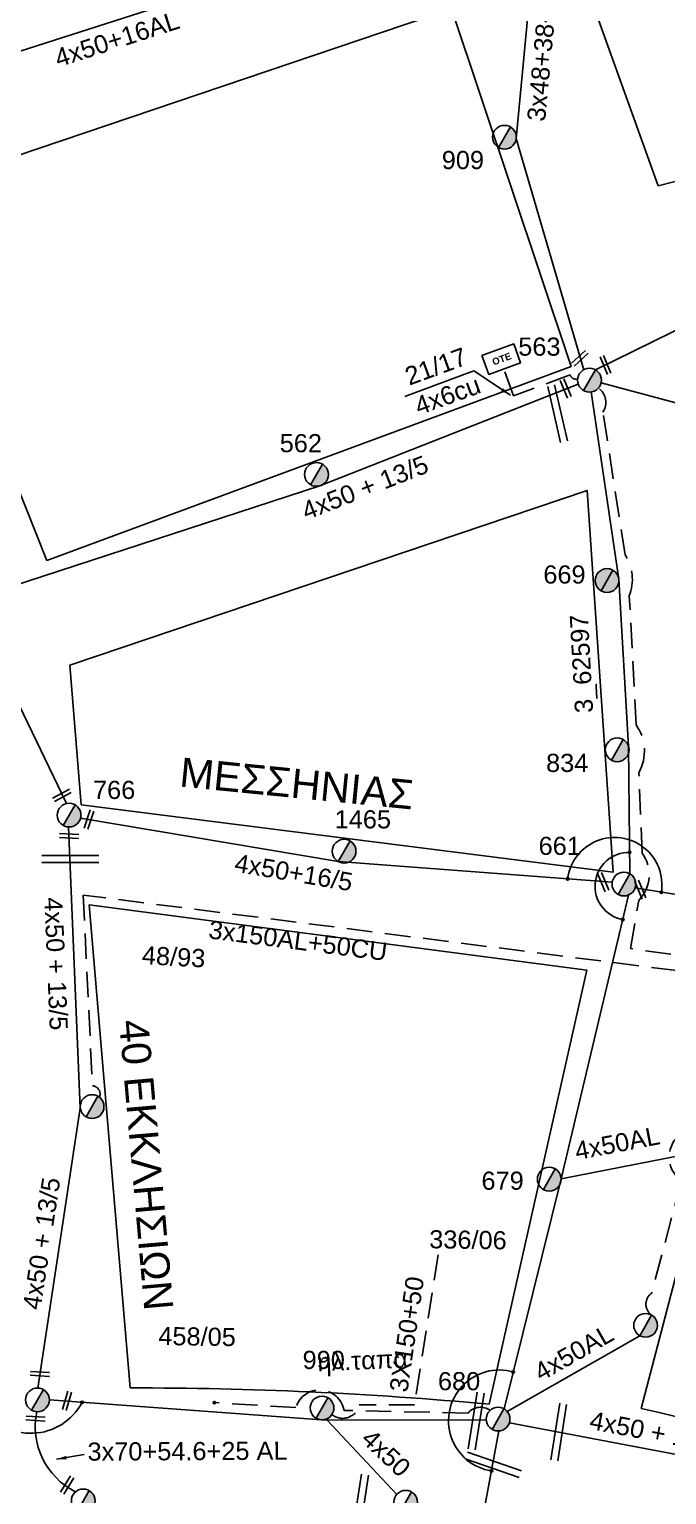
# Model space of a CAD drawing. Header units: millimetres. Extents: x 1091 to 3521, y 1177 to 2968.
# Drawn here: x 1747.8 to 1811.1, y 2497.5 to 2642.8 of the extents above; entities that cross this region are included whole.
import ezdxf
from ezdxf.enums import TextEntityAlignment as Align

# ---------------------------------------------------------------- set-up
doc = ezdxf.new("R2010")
doc.units = ezdxf.units.MM
doc.linetypes.add('DASHED', pattern=[19.05, 12.7, -6.35])
for name, color, linetype, lineweight in [('3x150+50', 7, 'Continuous', 30), ('3x48+38+13_5', 7, 'Continuous', 30), ('4x50 + 13_5', 7, 'SYN_LINE', 30), ('4x50+16_5', 7, 'Continuous', 30), ('Άγνωστα', 7, 'Continuous', 30), ('Γυμνά εναέρια ΧΤ (3Φ) 4x50AL', 7, 'Continuous', 30), ('Γυμνά εναέρια ΧΤ και ΦΟΠ (3Φ)   4x50+16AL', 7, 'Continuous', 30), ('Καλώδια ΧΤ   3x150+50CU', 7, 'DASHED', 30), ('Καλώδια ΧΤ   3x150AL+50CU', 7, 'DASHED', 30), ('Συνεστραμμένα ΧΤ   3x70+54.6+25 AL', 7, 'SYN_LINE', 30), ('Συνεστραμμένα ΧΤ   4x120+25 AL', 7, 'SYN_LINE', 30), ('Υπόγεια καλώδια Παροχών ΧΤ   4x50AL', 7, 'DASHED', 30), ('Υπόγεια καλώδια Παροχών ΧΤ   4x6', 7, 'DASHED', 30)]:
    doc.layers.add(name, color=color, linetype=linetype, lineweight=lineweight)
for name, color, linetype in [('Pillar OTE', 7, 'Continuous'), ('TEXT ΚΑΛΩΔΙΩΝ', 7, 'Continuous'), ('ΑΓΝΩΣΤΟ ΕΝΑΕΡΙΟ ΚΑΛΩΔΙΟ', 7, 'Continuous'), ('ΑΓΝΩΣΤΟ ΥΠΟΓΕΙΟ ΚΑΛΩΔΙΟ', 7, 'DASHED'), ('Επιγραφές - Σχήματα', 7, 'Continuous'), ('Μηχανική τομή', 7, 'Continuous'), ('Στύλος Ξύλινος', 7, 'Continuous'), ('Στύλος Ξύλινος @ 1', 7, 'Continuous'), ('Στύλος ΦΜ', 7, 'Continuous'), ('Στύλος ΦΜ @ 1', 7, 'Continuous'), ('Συνδέσεις', 7, 'Continuous'), ('Τομή', 7, 'Continuous'), ('Υπόβαθρο ΔΕΗ', 7, 'Continuous')]:
    doc.layers.add(name, color=color, linetype=linetype)
doc.styles.add('arial', font='arial.ttf')
doc.styles.get("Standard").update_dxf_attribs({"font": 'arial.ttf', "height": 1.8})
doc.linetypes.add('SYN_LINE', pattern='A,0.5,-0.0001,["/\\/\\/\\/",Standard,S=0.1,R=0,X=0,Y=-0.05],-0.25', length=0.7501)
doc.dimstyles.new('ISO-25', dxfattribs={"dimtxt": 2.5, "dimasz": 2.5, "dimexe": 1.25, "dimexo": 0.625, "dimtad": 1, "dimtxsty": 'Standard', "dimcen": 2.5, "dimadec": 0, "dimazin": 0, "dimtfac": 1, "dimtmove": 0, "dimatfit": 3, "dimfxl": 1, "dimarcsym": 0})

# ---------------------------------------------------------------- blocks, each defined once
blk = doc.blocks.new('ΥΠΑΡΧΩΝ ΤΣΙΜΕΝΤΕΝΙΟΣ ΣΤΥΛΟΣ')
at = {"layer": 'Στύλος ΦΜ'}
blk.add_hatch(color=7, dxfattribs=at).paths.add_polyline_path([(-1.29, -2.28, 0.574793), (2.62, 0, 0.268822), (1.3, 2.27)])
at = {"layer": 'Στύλος ΦΜ', "color": 7}
blk.add_line((-1.29, -2.28), (1.3, 2.27), dxfattribs=at)
blk.add_circle((0, 0), 2.62, dxfattribs=at)
at = {"layer": 'Στύλος ΦΜ', "flags": 4}
for tag, p in [('ΑΡΙΘΜΟΣ', (-4.68, 8.05)), ('ΤΥΠΟΣ', (-4.91, 3.03))]:
    blk.add_attdef(tag, p, '', height=4, dxfattribs=at)
blk = doc.blocks.new('ΥΠΑΡΧΩΝ ΞΥΛΙΝΟΣ ΣΤΥΛΟΣ')
at = {"layer": 'Στύλος Ξύλινος'}
h = blk.add_hatch(color=7, dxfattribs=at)
h.paths.add_polyline_path([(-2.62, 0, 0.270008), (-1.29, -2.28), (1.3, 2.27, 0.576266)])
h.paths.add_polyline_path([(-1.29, -2.28, 0.574793), (2.62, 0, 0.268822), (1.3, 2.27)])
at = {"layer": 'Στύλος Ξύλινος', "color": 7}
blk.add_line((-1.29, -2.28), (1.3, 2.27), dxfattribs=at)
blk.add_circle((0, 0), 2.62, dxfattribs=at)
at = {"layer": 'Στύλος Ξύλινος', "color": 1, "flags": 4}
for tag, p in [('ΑΡΙΘΜΟΣ', (-4.91, 8.6)), ('ΤΥΠΟΣ', (-4.85, 3.39))]:
    blk.add_attdef(tag, p, '', height=4, dxfattribs=at)
blk = doc.blocks.new('_ΣΥΝΔΕΣΗ')
at = {"layer": 'Συνδέσεις', "linetype": 'SYN_LINE', "ltscale": 40}
blk.add_hatch(color=256, dxfattribs=at).paths.add_polyline_path([(0.5, -0.01, 1), (-0.5, -0.01, 1)])
at = {"layer": 'Συνδέσεις'}
blk.add_circle((0, -0.01), 0.5, dxfattribs=at)
blk = doc.blocks.new('ΤΟΜΗ')
at = {"layer": 'Τομή', "ltscale": 40}
for p, q in [((11.33, -0.65), (-11.4, -0.65)), ((11.33, -3.42), (-11.4, -3.42))]:
    blk.add_line(p, q, dxfattribs=at)
blk = doc.blocks.new('ΜΗΧΑΝΙΚΗ ΤΟΜΗ')
at = {"layer": 'Μηχανική τομή', "ltscale": 40}
for p, q in [((-3.79, 1.21), (3.79, 1.21)), ((3.79, -0.34), (-3.79, -0.34))]:
    blk.add_line(p, q, dxfattribs=at)
blk = doc.blocks.new('PILLAR ΟΤΕ')
at = {"layer": 'Pillar OTE', "ltscale": 40}
blk.add_lwpolyline([(-3.31, 2.02), (3.39, 2.02), (3.39, -1.99), (-3.31, -1.99)], close=True, dxfattribs=at)
at = {"layer": 'Pillar OTE', "insert": (-1.81, 0.71), "char_height": 1.3575, "width": 109.961, "attachment_point": 1}
blk.add_mtext('{\\fArial|b1|i0|c161|p34;OTE}', dxfattribs=at)

msp = doc.modelspace()

# ---------------------------------------------------------------- hatches: boundary and pattern name
at = {"layer": 'Υπόβαθρο ΔΕΗ', "lineweight": -3, "ltscale": 0.1}
h = msp.add_hatch(color=256, dxfattribs=at)
h.dxf.hatch_style = 1
edge = h.paths.add_edge_path()
edge.add_spline(control_points=[(1537.41, 2549.21), (1537.63, 2549.51), (1540.34, 2553.11), (1545.72, 2560.4), (1552.44, 2569.92), (1556.97, 2575.9), (1558.76, 2578.25)], knot_values=[260.98887, 260.98887, 260.98887, 260.98887, 262.113706, 274.518577, 288.177921, 297.038871, 297.038871, 297.038871, 297.038871], degree=3, periodic=0)
edge.add_line((1558.76, 2578.25), (1557.49, 2579.35))
edge.add_spline(control_points=[(1557.49, 2579.35), (1557.35, 2579.17), (1557.22, 2578.98), (1555.84, 2577.18), (1554.6, 2575.54), (1552.15, 2572.26), (1550.94, 2570.6), (1547.84, 2566.31), (1545.96, 2563.67), (1542.57, 2558.96), (1541.05, 2556.89), (1538.39, 2553.3), (1537.25, 2551.78), (1536.11, 2550.26)], knot_values=[261.050003, 261.050003, 261.050003, 261.050003, 261.732834, 261.732834, 267.859852, 267.859852, 273.986871, 273.986871, 283.703429, 283.703429, 291.439526, 291.439526, 297.142348, 297.142348, 297.142348, 297.142348], degree=3, periodic=0)
edge.add_line((1536.11, 2550.26), (1537.41, 2549.21))
edge = h.paths.add_edge_path()
edge.add_spline(control_points=[(1580.64, 2606.16), (1581.29, 2606.94), (1584.02, 2610.2), (1589.5, 2616.9), (1594.8, 2622.82), (1597.93, 2626.33), (1598.13, 2626.55)], knot_values=[332.50931, 332.50931, 332.50931, 332.50931, 335.550703, 345.259731, 358.48712, 359.372362, 359.372362, 359.372362, 359.372362], degree=3, periodic=0)
edge.add_spline(control_points=[(1598.13, 2626.55), (1600.08, 2628.74), (1602.02, 2630.93), (1603.98, 2633.1)], knot_values=[359.372362, 359.372362, 359.372362, 359.372362, 368.154974, 368.154974, 368.154974, 368.154974], degree=3, periodic=0)
edge.add_line((1603.98, 2633.1), (1602.91, 2634.4))
edge.add_spline(control_points=[(1602.91, 2634.4), (1602.29, 2633.71), (1601.67, 2633.03), (1599.69, 2630.81), (1598.32, 2629.28), (1596.96, 2627.75)], knot_values=[359.492505, 359.492505, 359.492505, 359.492505, 362.259038, 362.259038, 368.403252, 368.403252, 368.403252, 368.403252], degree=3, periodic=0)
edge.add_spline(control_points=[(1596.96, 2627.75), (1596.88, 2627.65), (1596.79, 2627.56), (1595.26, 2625.84), (1593.81, 2624.22), (1591.22, 2621.29), (1590.07, 2619.99), (1587.8, 2617.36), (1586.68, 2616.03), (1584.05, 2612.87), (1582.54, 2611.04), (1580.5, 2608.59), (1579.97, 2607.95), (1579.44, 2607.32)], knot_values=[332.62243, 332.62243, 332.62243, 332.62243, 333.004816, 333.004816, 339.531417, 339.531417, 344.713491, 344.713491, 349.895565, 349.895565, 357.003007, 357.003007, 359.492505, 359.492505, 359.492505, 359.492505], degree=3, periodic=0)
edge.add_line((1579.44, 2607.32), (1580.64, 2606.16))
edge = h.paths.add_edge_path()
edge.add_spline(control_points=[(1742.07, 2753.73), (1746.92, 2758.08), (1751.74, 2762.46), (1756.36, 2767.04)], knot_values=[551.674484, 551.674484, 551.674484, 551.674484, 571.199355, 571.199355, 571.199355, 571.199355], degree=3, periodic=0)
edge.add_spline(control_points=[(1756.36, 2767.04), (1756.38, 2767.06), (1758.22, 2768.88), (1760.04, 2770.74), (1761.81, 2772.6)], knot_values=[571.199355, 571.199355, 571.199355, 571.199355, 571.281656, 578.987754, 578.987754, 578.987754, 578.987754], degree=3, periodic=0)
edge.add_spline(control_points=[(1761.81, 2772.6), (1762.62, 2773.46), (1763.43, 2774.32), (1764.23, 2775.19)], knot_values=[578.987754, 578.987754, 578.987754, 578.987754, 582.527531, 582.527531, 582.527531, 582.527531], degree=3, periodic=0)
edge.add_line((1764.23, 2775.19), (1763.09, 2776.42))
edge.add_spline(control_points=[(1763.09, 2776.42), (1762.27, 2775.53), (1761.44, 2774.64), (1760.6, 2773.76)], knot_values=[579.000974, 579.000974, 579.000974, 579.000974, 582.663195, 582.663195, 582.663195, 582.663195], degree=3, periodic=0)
edge.add_spline(control_points=[(1760.6, 2773.76), (1760.38, 2773.53), (1760.16, 2773.3), (1757.94, 2770.97), (1755.91, 2768.92), (1753.33, 2766.4), (1752.81, 2765.91), (1752.3, 2765.41)], knot_values=[567.142828, 567.142828, 567.142828, 567.142828, 568.110213, 568.110213, 576.851211, 576.851211, 579.000974, 579.000974, 579.000974, 579.000974], degree=3, periodic=0)
edge.add_spline(control_points=[(1752.3, 2765.41), (1750.2, 2763.4), (1748.07, 2761.42), (1743.24, 2757.01), (1740.52, 2754.58), (1736.77, 2751.21), (1735.72, 2750.27), (1734.68, 2749.33)], knot_values=[543.23113, 543.23113, 543.23113, 543.23113, 552.002269, 552.002269, 562.923172, 562.923172, 567.142828, 567.142828, 567.142828, 567.142828], degree=3, periodic=0)
edge.add_line((1734.68, 2749.33), (1735.72, 2748.03))
edge.add_spline(control_points=[(1735.72, 2748.03), (1737.12, 2749.27), (1739.23, 2751.18), (1741.35, 2753.08), (1742.07, 2753.73)], knot_values=[543.137533, 543.137533, 543.137533, 543.137533, 548.757021, 551.674464, 551.674464, 551.674464, 551.674464], degree=3, periodic=0)
edge.add_spline(control_points=[(1742.07, 2753.73), (1742.07, 2753.73), (1742.07, 2753.73), (1742.07, 2753.73)], knot_values=[551.674464, 551.674464, 551.674464, 551.674464, 551.674484, 551.674484, 551.674484, 551.674484], degree=3, periodic=0)
edge = h.paths.add_edge_path()
edge.add_spline(control_points=[(1797.62, 2816.77), (1799.16, 2819.01), (1802.26, 2823.61), (1805.23, 2828.29), (1806.72, 2830.69)], knot_values=[635.891223, 635.891223, 635.891223, 635.891223, 644.044754, 652.524779, 652.524779, 652.524779, 652.524779], degree=3, periodic=0)
edge.add_spline(control_points=[(1806.72, 2830.69), (1806.74, 2830.72), (1806.75, 2830.75), (1806.77, 2830.78)], knot_values=[652.524779, 652.524779, 652.524779, 652.524779, 652.626047, 652.626047, 652.626047, 652.626047], degree=3, periodic=0)
edge.add_spline(control_points=[(1806.77, 2830.78), (1807.22, 2831.5), (1807.66, 2832.23), (1808.1, 2832.96)], knot_values=[652.626047, 652.626047, 652.626047, 652.626047, 655.179142, 655.179142, 655.179142, 655.179142], degree=3, periodic=0)
edge.add_line((1808.1, 2832.96), (1806.62, 2833.74))
edge.add_spline(control_points=[(1806.62, 2833.74), (1806.22, 2833.07), (1805.81, 2832.4), (1805.4, 2831.74)], knot_values=[652.722274, 652.722274, 652.722274, 652.722274, 655.080982, 655.080982, 655.080982, 655.080982], degree=3, periodic=0)
edge.add_spline(control_points=[(1805.35, 2831.66), (1803.45, 2828.56), (1801.49, 2825.51), (1798.41, 2820.89), (1797.33, 2819.3), (1796.25, 2817.72)], knot_values=[635.895337, 635.895337, 635.895337, 635.895337, 646.850294, 646.850294, 652.628958, 652.628958, 652.628958, 652.628958], degree=3, periodic=0)
edge.add_spline(control_points=[(1796.25, 2817.72), (1793.91, 2814.34), (1791.51, 2811), (1789.05, 2807.7)], knot_values=[623.496411, 623.496411, 623.496411, 623.496411, 635.895317, 635.895317, 635.895317, 635.895317], degree=3, periodic=0)
edge.add_spline(control_points=[(1789.05, 2807.7), (1788.25, 2806.62), (1787.44, 2805.55), (1786.63, 2804.49)], knot_values=[619.46154, 619.46154, 619.46154, 619.46154, 623.496411, 623.496411, 623.496411, 623.496411], degree=3, periodic=0)
edge.add_line((1786.63, 2804.49), (1787.88, 2803.37))
edge.add_spline(control_points=[(1787.88, 2803.37), (1788.7, 2804.45), (1789.52, 2805.54), (1790.33, 2806.63)], knot_values=[619.321416, 619.321416, 619.321416, 619.321416, 623.404559, 623.404559, 623.404559, 623.404559], degree=3, periodic=0)
edge.add_spline(control_points=[(1790.33, 2806.63), (1791.15, 2807.72), (1793.62, 2811.08), (1796.03, 2814.47), (1797.62, 2816.77)], knot_values=[623.404559, 623.404559, 623.404559, 623.404559, 627.502698, 635.891223, 635.891223, 635.891223, 635.891223], degree=3, periodic=0)

# ---------------------------------------------------------------- linework, layer by layer
at = {"layer": '3x150+50', "color": 62, "linetype": 'DASHED', "lineweight": -3, "ltscale": 0.2}
msp.add_lwpolyline([(1788.39, 2521.24), (1786.04, 2506.36), (1780.56, 2506.37, -0.558745), (1777.85, 2505.4, -5.181161)], format="xyb", dxfattribs=at)
at = {"layer": '3x48+38+13_5', "color": 30, "lineweight": -3, "ltscale": 0.1}
msp.add_lwpolyline([(1798.25, 2654.33), (1796.14, 2631.99), (1802.85, 2609.06)], dxfattribs=at)
at = {"layer": '4x50 + 13_5', "color": 1, "lineweight": -3, "ltscale": 0.1}
for points in [[(1742.67, 2586.48), (1776.64, 2597.55), (1802.3, 2607.63)], [(1825.64, 2498.85), (1795.46, 2504.58)]]:
    msp.add_lwpolyline(points, dxfattribs=at)
at = {"layer": '4x50 + 13_5', "color": 5, "lineweight": -3, "ltscale": 0.1}
msp.add_lwpolyline([(1807.41, 2559.06), (1807.29, 2571.7), (1806.32, 2588.29), (1803.59, 2606.86)], dxfattribs=at)
at = {"layer": '4x50 + 13_5', "color": 151, "lineweight": -3, "ltscale": 0.1}
msp.add_lwpolyline([(1751.72, 2563.7), (1752.88, 2535.79), (1748.67, 2508.04)], dxfattribs=at)
at = {"layer": '4x50+16_5', "color": 6, "lineweight": -3, "ltscale": 0.1}
msp.add_lwpolyline([(1805.67, 2558.23), (1778.48, 2560.27), (1752.91, 2564.58)], dxfattribs=at)
at = {"layer": '4x50+16_5', "color": 62, "lineweight": -3, "ltscale": 0.1}
msp.add_lwpolyline([(1782.97, 2448.92), (1787.93, 2468.89), (1794.42, 2503.78)], dxfattribs=at)
at = {"layer": 'ΑΓΝΩΣΤΟ ΕΝΑΕΡΙΟ ΚΑΛΩΔΙΟ', "color": 6, "lineweight": -3, "ltscale": 0.1}
msp.add_lwpolyline([(1751.51, 2566.03), (1742.09, 2585.55)], dxfattribs=at)
at = {"layer": 'ΑΓΝΩΣΤΟ ΕΝΑΕΡΙΟ ΚΑΛΩΔΙΟ', "color": 5, "lineweight": -3, "ltscale": 0.1}
msp.add_lwpolyline([(1794.93, 2505.98), (1800.59, 2528.78), (1807.29, 2556.95)], dxfattribs=at)
at = {"layer": 'ΑΓΝΩΣΤΟ ΕΝΑΕΡΙΟ ΚΑΛΩΔΙΟ', "color": 62, "lineweight": -3, "ltscale": 0.1}
msp.add_lwpolyline([(1793.17, 2504.84), (1776.81, 2504.89), (1749.81, 2506.86)], dxfattribs=at)
at = {"layer": 'ΑΓΝΩΣΤΟ ΥΠΟΓΕΙΟ ΚΑΛΩΔΙΟ', "color": 5, "lineweight": -3, "ltscale": 0.2}
msp.add_lwpolyline([(1791.36, 2505.56), (1779.05, 2505.82, 0.793797), (1774.28, 2506.1), (1766.19, 2506.59)], format="xyb", dxfattribs=at)
msp.add_arc((1792.61, 2504.46), 1.67, 55.4648, 138.7281, dxfattribs=at)
at = {"layer": 'Γυμνά εναέρια ΧΤ (3Φ) 4x50AL', "color": 5, "lineweight": -3, "ltscale": 0.1}
msp.add_lwpolyline([(1800.59, 2528.78), (1812.44, 2531.12)], dxfattribs=at)
at = {"layer": 'Γυμνά εναέρια ΧΤ (3Φ) 4x50AL', "color": 1, "lineweight": -3, "ltscale": 0.1}
msp.add_lwpolyline([(1795.25, 2505.71), (1808.4, 2513.23)], dxfattribs=at)
at = {"layer": 'Γυμνά εναέρια ΧΤ (3Φ) 4x50AL', "color": 62, "lineweight": -3, "ltscale": 0.1}
msp.add_lwpolyline([(1777.33, 2504.89), (1784.28, 2497.49)], dxfattribs=at)
at = {"layer": 'Γυμνά εναέρια ΧΤ και ΦΟΠ (3Φ)   4x50+16AL', "color": 62, "lineweight": -3, "ltscale": 0.1}
msp.add_lwpolyline([(1804, 2609.05), (1815.44, 2614.67), (1836.38, 2641.97), (1845.6, 2654.91), (1855.6, 2667.81)], dxfattribs=at)
at = {"layer": 'Γυμνά εναέρια ΧΤ και ΦΟΠ (3Φ)   4x50+16AL', "color": 5, "lineweight": -3, "ltscale": 0.1}
msp.add_lwpolyline([(1656.23, 2609.99), (1673.19, 2614.7), (1692.76, 2621.4), (1722.47, 2632.39), (1746.09, 2640.41), (1767.25, 2647.22), (1797.69, 2655.06)], dxfattribs=at)
at = {"layer": 'Γυμνά εναέρια ΧΤ και ΦΟΠ (3Φ)   4x50+16AL', "color": 6, "lineweight": -3, "ltscale": 0.1}
msp.add_lwpolyline([(1881.76, 2547.4), (1869.87, 2548.32), (1852.82, 2550.41), (1807.94, 2557.65)], dxfattribs=at)
at = {"layer": 'Καλώδια ΧΤ   3x150+50CU', "color": 30, "lineweight": -3, "ltscale": 0.2}
msp.add_lwpolyline([(1844.4, 2548.36), (1815.71, 2552.31), (1815.26, 2550.59), (1807.47, 2551.63), (1808.3, 2556.42, 0.367131), (1808.63, 2561.12), (1808.31, 2569.09, 0.288634), (1808.04, 2573.82), (1807.36, 2586.63, 0.239851), (1806.94, 2590.71), (1804.74, 2604.86, 0.414138), (1804.29, 2607.24)], format="xyb", dxfattribs=at)
at = {"layer": 'Καλώδια ΧΤ   3x150+50CU', "color": 1, "lineweight": -3, "ltscale": 0.2}
msp.add_lwpolyline([(1812.85, 2533.49, 0.557482), (1812.52, 2528.62), (1809.58, 2517.45, 0.516574), (1809.56, 2515.28, 5.732339)], format="xyb", dxfattribs=at)
at = {"layer": 'Καλώδια ΧΤ   3x150AL+50CU', "color": 151, "lineweight": -3, "ltscale": 0.2}
msp.add_lwpolyline([(1843.05, 2547.54), (1816.45, 2551.2), (1815.87, 2548.97), (1753.16, 2556.95), (1754.09, 2538.04, -0.498102), (1754.78, 2536.88)], format="xyb", dxfattribs=at)
at = {"layer": 'Συνεστραμμένα ΧΤ   3x70+54.6+25 AL', "color": 151, "linetype": 'SYN_LINE', "lineweight": -3, "ltscale": 10}
msp.add_arc((1755.7, 2504.23), 7.29, 168.4586, 243.0264, dxfattribs=at)
at = {"layer": 'Συνεστραμμένα ΧΤ   4x120+25 AL', "color": 2, "linetype": 'SYN_LINE', "lineweight": -3, "ltscale": 15}
msp.add_lwpolyline([(1903.89, 2577.7), (1872.22, 2587.1), (1846.87, 2596.43), (1804.56, 2607.75)], dxfattribs=at)
at = {"layer": 'Υπόβαθρο ΔΕΗ', "lineweight": -3, "ltscale": 0.1}
for points in [[(1810.23, 2627.31), (1816.44, 2628.91), (1846.76, 2671.85), (1805.72, 2692.5, -0.129755), (1790.06, 2683.45), (1810.23, 2627.31)], [(1793.45, 2506.43), (1803.16, 2549.49), (1753.76, 2555.99), (1757.83, 2508.05, -0.023363), (1793.45, 2506.43, 3.352383)], [(1864.17, 2488.75), (1879.96, 2538.31), (1819.18, 2546.68), (1808.54, 2506.02, -0.034497), (1864.17, 2488.75, -3.407132)]]:
    msp.add_lwpolyline(points, format="xyb", dxfattribs=at)
msp.add_lwpolyline([(1801.59, 2609.4), (1789.71, 2644.86), (1735.09, 2626.41), (1749.55, 2590.14)], close=True, dxfattribs=at)
for points in [[(1791.94, 2608.94), (1785.07, 2606.4)], [(1752.98, 2565.89), (1751.85, 2579.74), (1803.19, 2597.1), (1805.77, 2559.22), (1752.98, 2565.89)]]:
    msp.add_lwpolyline(points, dxfattribs=at)
at = {"layer": 'Υπόβαθρο ΔΕΗ', "lineweight": -3}
for centre, radius, start, end in [((1805.9, 2557.96), 4.7, 351.1595, 172.5844), ((1807.32, 2557.82), 3.36, 88.7206, 259.6296), ((1794.46, 2504.79), 5.04, 74.0698, 261.1199), ((1747.98, 2509.28), 5.73, 211.9979, 332.3652)]:
    msp.add_arc(centre, radius, start, end, dxfattribs=at)
at = {"layer": 'Υπόβαθρο ΔΕΗ', "lineweight": -3, "ltscale": 0.1}
msp.add_open_spline([(1335.62, 2395.81), (1336.34, 2395.82), (1337.06, 2395.82), (1339.21, 2395.84), (1340.64, 2395.87), (1343.27, 2395.99), (1344.48, 2396.09), (1346.9, 2396.36), (1348.11, 2396.54), (1351.72, 2397.19), (1354.12, 2397.77), (1358.13, 2398.94), (1359.76, 2399.47), (1362.99, 2400.61), (1364.6, 2401.22), (1367.63, 2402.41), (1369.06, 2402.97), (1371.9, 2404.12), (1373.31, 2404.7), (1376.69, 2406.13), (1378.64, 2407), (1382.85, 2408.99), (1385.09, 2410.14), (1389.15, 2412.33), (1390.97, 2413.35), (1394.59, 2415.42), (1396.39, 2416.48), (1400.22, 2418.81), (1402.25, 2420.1), (1406.26, 2422.75), (1408.24, 2424.12), (1413.14, 2427.59), (1416.05, 2429.72), (1420.99, 2433.36), (1423.02, 2434.88), (1427.09, 2437.9), (1429.12, 2439.41), (1434.15, 2443.21), (1437.14, 2445.51), (1444.06, 2451.04), (1447.96, 2454.32), (1453.69, 2459.41), (1455.6, 2461.15), (1459.36, 2464.68), (1461.23, 2466.47), (1464.92, 2470.03), (1466.74, 2471.79), (1470.4, 2475.3), (1472.23, 2477.04), (1477.73, 2482.27), (1481.39, 2485.75), (1488.55, 2492.85), (1492.05, 2496.47), (1496.91, 2501.86), (1498.38, 2503.55), (1501.26, 2506.97), (1502.68, 2508.7), (1505.81, 2512.59), (1507.52, 2514.75), (1510.54, 2518.5), (1511.83, 2520.09), (1514.44, 2523.25), (1515.75, 2524.82), (1519.68, 2529.52), (1522.3, 2532.64), (1527.41, 2538.95), (1529.93, 2542.15), (1534.8, 2548.51), (1537.17, 2551.66), (1541.05, 2556.89), (1542.57, 2558.96), (1545.96, 2563.67), (1547.84, 2566.31), (1550.94, 2570.6), (1552.15, 2572.26), (1554.6, 2575.54), (1555.84, 2577.18), (1558.42, 2580.57), (1559.76, 2582.33), (1562.59, 2586.05), (1564.07, 2588.03), (1567.05, 2591.99), (1568.55, 2593.97), (1571.26, 2597.43), (1572.46, 2598.92), (1574.88, 2601.87), (1576.1, 2603.33), (1578.56, 2606.27), (1579.8, 2607.75), (1582.54, 2611.04), (1584.05, 2612.87), (1586.68, 2616.03), (1587.8, 2617.36), (1590.07, 2619.99), (1591.22, 2621.29), (1593.81, 2624.22), (1595.26, 2625.84), (1598.15, 2629.09), (1599.6, 2630.72), (1603.17, 2634.7), (1605.3, 2637.05), (1609.65, 2641.68), (1611.86, 2643.97), (1616.26, 2648.34), (1618.44, 2650.44), (1622.85, 2654.49), (1625.07, 2656.45), (1629.56, 2660.29), (1631.83, 2662.18), (1635.63, 2665.38), (1637.18, 2666.68), (1641.77, 2670.66), (1644.77, 2673.39), (1649.56, 2677.8), (1651.36, 2679.46), (1654.94, 2682.79), (1656.73, 2684.46), (1660.28, 2687.82), (1662.05, 2689.52), (1665.18, 2692.45), (1666.52, 2693.69), (1669.26, 2696.12), (1670.64, 2697.32), (1674.84, 2700.86), (1677.68, 2703.15), (1683.03, 2707.36), (1685.53, 2709.3), (1693, 2715.11), (1697.95, 2719.01), (1705.34, 2724.87), (1707.79, 2726.82), (1712.69, 2730.71), (1715.12, 2732.67), (1719.85, 2736.52), (1722.14, 2738.41), (1728.94, 2744.18), (1733.37, 2748.16), (1740.52, 2754.58), (1743.24, 2757.01), (1748.6, 2761.91), (1751.25, 2764.38), (1755.91, 2768.92), (1757.94, 2770.97), (1761.94, 2775.16), (1763.91, 2777.29), (1769.01, 2782.94), (1772.1, 2786.49), (1778.15, 2793.7), (1781.11, 2797.36), (1789.42, 2808.02), (1794.6, 2815.15), (1801.5, 2825.53), (1803.47, 2828.61), (1806.9, 2834.17), (1808.38, 2836.64), (1811.3, 2841.69), (1812.73, 2844.27), (1815.62, 2849.45), (1817.06, 2852.05), (1819.5, 2856.28), (1820.48, 2857.91), (1822.45, 2861.14), (1823.46, 2862.74), (1826.07, 2866.84), (1827.69, 2869.31), (1830.94, 2874.25), (1832.57, 2876.71), (1836.34, 2882.38), (1838.47, 2885.59), (1842.73, 2892.02), (1844.86, 2895.24), (1848.41, 2900.62), (1849.83, 2902.78), (1852.69, 2907.1), (1854.13, 2909.26), (1856.89, 2913.28), (1858.2, 2915.14), (1860.9, 2918.81), (1862.29, 2920.62), (1865.12, 2924.19), (1866.55, 2925.94), (1869.38, 2929.37), (1870.77, 2931.03), (1873.55, 2934.37), (1874.93, 2936.04), (1879.14, 2941.04), (1882.01, 2944.34), (1886.07, 2948.6), (1887.12, 2949.67), (1889.25, 2951.77), (1890.32, 2952.8), (1891.48, 2953.92), (1891.56, 2954), (1891.65, 2954.08)], degree=3, knots=[0, 0, 0, 0, 2.166148, 2.166148, 6.498445, 6.498445, 10.265763, 10.265763, 14.03308, 14.03308, 21.567715, 21.567715, 26.783111, 26.783111, 31.998507, 31.998507, 36.609107, 36.609107, 41.219706, 41.219706, 47.702734, 47.702734, 55.361699, 55.361699, 61.656862, 61.656862, 67.952024, 67.952024, 75.225312, 75.225312, 82.498599, 82.498599, 93.336109, 93.336109, 100.938237, 100.938237, 108.540365, 108.540365, 119.906013, 119.906013, 135.262764, 135.262764, 143.046265, 143.046265, 150.829766, 150.829766, 158.421213, 158.421213, 166.01266, 166.01266, 181.195553, 181.195553, 196.378447, 196.378447, 203.139727, 203.139727, 209.901007, 209.901007, 218.17125, 218.17125, 224.294478, 224.294478, 230.417706, 230.417706, 242.664163, 242.664163, 254.910619, 254.910619, 266.752825, 266.752825, 274.488922, 274.488922, 284.205481, 284.205481, 290.332499, 290.332499, 296.459518, 296.459518, 303.102773, 303.102773, 310.521928, 310.521928, 317.941082, 317.941082, 323.632036, 323.632036, 329.322989, 329.322989, 335.111928, 335.111928, 342.21937, 342.21937, 347.401444, 347.401444, 352.583519, 352.583519, 359.110119, 359.110119, 365.636719, 365.636719, 375.115877, 375.115877, 384.595036, 384.595036, 393.595586, 393.595586, 402.417975, 402.417975, 411.240365, 411.240365, 417.351182, 417.351182, 429.572817, 429.572817, 436.920313, 436.920313, 444.267808, 444.267808, 451.615303, 451.615303, 457.062825, 457.062825, 462.510346, 462.510346, 473.405389, 473.405389, 482.870876, 482.870876, 501.801851, 501.801851, 511.190138, 511.190138, 520.578425, 520.578425, 529.535879, 529.535879, 547.450786, 547.450786, 558.371689, 558.371689, 569.292592, 569.292592, 578.03359, 578.03359, 586.774588, 586.774588, 600.952588, 600.952588, 615.130587, 615.130587, 641.674, 641.674, 652.706754, 652.706754, 661.38308, 661.38308, 670.280364, 670.280364, 679.177647, 679.177647, 684.825847, 684.825847, 690.474048, 690.474048, 699.322624, 699.322624, 708.1712, 708.1712, 719.749064, 719.749064, 731.326928, 731.326928, 739.082483, 739.082483, 746.838037, 746.838037, 753.616582, 753.616582, 760.393168, 760.393168, 767.169755, 767.169755, 773.671582, 773.671582, 780.173409, 780.173409, 793.177063, 793.177063, 797.627508, 797.627508, 802.077954, 802.077954, 802.435638, 802.435638, 802.435638, 802.435638], dxfattribs=at)
msp.add_spline([(1335.62, 2394.14), (1344.53, 2394.43), (1360.48, 2397.96), (1368.34, 2400.9), (1382.02, 2406.76), (1392.47, 2412.29), (1404.4, 2419.53), (1414.47, 2426.51), (1424.18, 2433.66), (1440.74, 2446.25), (1456.58, 2459.8), (1469.4, 2472.03), (1484.71, 2486.71), (1500.03, 2502.92), (1512.41, 2518.15), (1525.7, 2534.19), (1538.08, 2550.11), (1545.44, 2560.09), (1553.43, 2571.17), (1563.13, 2584.01), (1572.27, 2596), (1582.59, 2608.49), (1588.81, 2615.95), (1597.54, 2625.89), (1607.98, 2637.46), (1622.14, 2651.57), (1629.32, 2657.89), (1640, 2666.91), (1650.61, 2676.5), (1659.43, 2684.72), (1668.7, 2693.39), (1689.74, 2710.46), (1708.26, 2725.06), (1725.86, 2739.38), (1739.9, 2751.78), (1756.42, 2767.09), (1769.1, 2780.57), (1783, 2797.11), (1792.76, 2809.93), (1802.17, 2823.54), (1812.07, 2839.71), (1821.05, 2855.6), (1829.39, 2868.85), (1841, 2886.39), (1851.12, 2901.71), (1861.81, 2917.22), (1872.99, 2931.09), (1887.34, 2947.5), (1892.81, 2952.88)], degree=3, dxfattribs=at)
at = {"layer": 'Υπόγεια καλώδια Παροχών ΧΤ   4x6', "color": 30, "linetype": 'DASHED', "lineweight": -3, "ltscale": 0.2}
msp.add_lwpolyline([(1802.24, 2608.16, -0.43272), (1801.5, 2608.55), (1795.88, 2606.47), (1794.89, 2609.14)], format="xyb", dxfattribs=at)

# ---------------------------------------------------------------- block references
at = {"layer": 'Pillar OTE', "xscale": 0.5, "yscale": 0.5, "zscale": 0.5, "rotation": 20}
msp.add_blockref('PILLAR ΟΤΕ', (1794.64, 2610.1), dxfattribs=at)
at = {"layer": 'Μηχανική τομή', "lineweight": -3, "xscale": 0.2499999999999672, "yscale": 0.2499999999999672, "zscale": 0.2499999999999672}
for p, rotation in [((1802.52, 2610.12), 42.09930060477993), ((1805.1, 2609.57), 112.4884895442072), ((1801.15, 2607.24), 112.4884895442072), ((1751.01, 2566.93), 208.2703205662587), ((1753.84, 2564.4), 71.85404340681174), ((1751.76, 2562.7), 356.6901852401202), ((1804.89, 2558.27), 112.4884895442072), ((1808.56, 2557.53), 112.4884895442072), ((1748.87, 2509.34), 356.6901852401202), ((1751.45, 2506.8), 253.4475734420895), ((1748.44, 2504.9), 356.6901852401202), ((1751.67, 2498.37), 58.6307407252976)]:
    msp.add_blockref('ΜΗΧΑΝΙΚΗ ΤΟΜΗ', p, dxfattribs=dict(at, rotation=rotation))
at = {"layer": 'Στύλος Ξύλινος @ 1', "lineweight": -3, "ltscale": 40}
ref = msp.add_blockref('ΥΠΑΡΧΩΝ ΞΥΛΙΝΟΣ ΣΤΥΛΟΣ', (1805.15, 2588.15), dxfattribs=dict(at, xscale=0.4499999999998181, yscale=0.4499999999998181, zscale=0.4499999999998181))
ref.add_attrib('ΤΥΠΟΣ', '669', (1798.83, 2587.85), dxfattribs={"layer": 'Στύλος Ξύλινος', "height": 1.8, "flags": 4})
at = {"layer": 'Στύλος ΦΜ @ 1', "lineweight": -3, "ltscale": 40}
ref = msp.add_blockref('ΥΠΑΡΧΩΝ ΤΣΙΜΕΝΤΕΝΙΟΣ ΣΤΥΛΟΣ', (1794.97, 2632.13), dxfattribs=dict(at, xscale=0.4499999999998181, yscale=0.4499999999998181, zscale=0.4499999999998181))
ref.add_attrib('ΤΥΠΟΣ', '909', (1788.75, 2628.97), dxfattribs={"layer": 'Στύλος ΦΜ', "height": 1.8, "flags": 4})
ref = msp.add_blockref('ΥΠΑΡΧΩΝ ΤΣΙΜΕΝΤΕΝΙΟΣ ΣΤΥΛΟΣ', (1803.41, 2608.03), dxfattribs=dict(at, xscale=0.4499999999998181, yscale=0.4499999999998181, zscale=0.4499999999998181))
ref.add_attrib('ΤΥΠΟΣ', '563', (1796.34, 2610.46), dxfattribs={"layer": 'Στύλος ΦΜ', "height": 1.8, "flags": 4})
ref = msp.add_blockref('ΥΠΑΡΧΩΝ ΤΣΙΜΕΝΤΕΝΙΟΣ ΣΤΥΛΟΣ', (1776.32, 2598.68), dxfattribs=dict(at, xscale=0.4499999999998181, yscale=0.4499999999998181, zscale=0.4499999999998181))
ref.add_attrib('ΤΥΠΟΣ', '562', (1772.67, 2600.88), dxfattribs={"layer": 'Στύλος ΦΜ', "height": 1.8, "flags": 4})
ref = msp.add_blockref('ΥΠΑΡΧΩΝ ΤΣΙΜΕΝΤΕΝΙΟΣ ΣΤΥΛΟΣ', (1806.16, 2571.36), dxfattribs=dict(at, xscale=0.4499999999998181, yscale=0.4499999999998181, zscale=0.4499999999998181))
ref.add_attrib('ΤΥΠΟΣ', '834', (1799.1, 2569.16), dxfattribs={"layer": 'Στύλος ΦΜ', "height": 1.8, "flags": 4})
ref = msp.add_blockref('ΥΠΑΡΧΩΝ ΤΣΙΜΕΝΤΕΝΙΟΣ ΣΤΥΛΟΣ', (1751.77, 2564.88), dxfattribs=dict(at, xscale=0.4499999999998181, yscale=0.4499999999998181, zscale=0.4499999999998181))
ref.add_attrib('ΤΥΠΟΣ', '766', (1754.14, 2566.48), dxfattribs={"layer": 'Στύλος ΦΜ', "height": 1.8, "flags": 4})
ref = msp.add_blockref('ΥΠΑΡΧΩΝ ΤΣΙΜΕΝΤΕΝΙΟΣ ΣΤΥΛΟΣ', (1779.06, 2561.3), dxfattribs=dict(at, xscale=0.4499999999998181, yscale=0.4499999999998181, zscale=0.4499999999998181))
ref.add_attrib('ΤΥΠΟΣ', '1465', (1778.12, 2563.56), dxfattribs={"layer": 'Στύλος ΦΜ', "height": 1.8, "flags": 4})
ref = msp.add_blockref('ΥΠΑΡΧΩΝ ΤΣΙΜΕΝΤΕΝΙΟΣ ΣΤΥΛΟΣ', (1806.83, 2558.04), dxfattribs=dict(at, xscale=0.4499999999998181, yscale=0.4499999999998181, zscale=0.4499999999998181))
ref.add_attrib('ΤΥΠΟΣ', '661', (1798.36, 2560.93), dxfattribs={"layer": 'Στύλος ΦΜ', "height": 1.8, "flags": 4})
at = {"layer": 'Στύλος ΦΜ @ 1', "lineweight": -3, "ltscale": 40, "xscale": 0.4499999999998181, "yscale": 0.4499999999998181, "zscale": 0.4499999999998181}
for p in [(1754.05, 2535.96), (1808.98, 2514.26), (1785.17, 2496.71)]:
    msp.add_blockref('ΥΠΑΡΧΩΝ ΤΣΙΜΕΝΤΕΝΙΟΣ ΣΤΥΛΟΣ', p, dxfattribs=at)
at = {"layer": 'Στύλος ΦΜ @ 1', "lineweight": -3, "ltscale": 40}
ref = msp.add_blockref('ΥΠΑΡΧΩΝ ΤΣΙΜΕΝΤΕΝΙΟΣ ΣΤΥΛΟΣ', (1799.42, 2528.76), dxfattribs=dict(at, xscale=0.4499999999998181, yscale=0.4499999999998181, zscale=0.4499999999998181))
ref.add_attrib('ΤΥΠΟΣ', '679', (1792.69, 2527.71), dxfattribs={"layer": 'Στύλος ΦΜ', "height": 1.8, "flags": 4})
ref = msp.add_blockref('ΥΠΑΡΧΩΝ ΤΣΙΜΕΝΤΕΝΙΟΣ ΣΤΥΛΟΣ', (1748.63, 2506.86), dxfattribs=dict(at, xscale=0.4499999999998181, yscale=0.4499999999998181, zscale=0.4499999999998181))
ref.add_attrib('ΤΥΠΟΣ', '989', (1741.31, 2509.27), dxfattribs={"layer": 'Στύλος ΦΜ', "height": 1.8, "flags": 4})
ref = msp.add_blockref('ΥΠΑΡΧΩΝ ΤΣΙΜΕΝΤΕΝΙΟΣ ΣΤΥΛΟΣ', (1776.87, 2506.06), dxfattribs=dict(at, xscale=0.4499999999998181, yscale=0.4499999999998181, zscale=0.4499999999998181))
ref.add_attrib('ΤΥΠΟΣ', '990', (1774.94, 2509.93), dxfattribs={"layer": 'Στύλος ΦΜ', "height": 1.8, "flags": 4})
ref = msp.add_blockref('ΥΠΑΡΧΩΝ ΤΣΙΜΕΝΤΕΝΙΟΣ ΣΤΥΛΟΣ', (1794.34, 2504.96), dxfattribs=dict(at, xscale=0.4499999999998181, yscale=0.4499999999998181, zscale=0.4499999999998181))
ref.add_attrib('ΤΥΠΟΣ', '680', (1788.37, 2507.82), dxfattribs={"layer": 'Στύλος ΦΜ', "height": 1.8, "flags": 4})
ref = msp.add_blockref('ΥΠΑΡΧΩΝ ΤΣΙΜΕΝΤΕΝΙΟΣ ΣΤΥΛΟΣ', (1753.17, 2496.84), dxfattribs=dict(at, xscale=0.4499999999998181, yscale=0.4499999999998181, zscale=0.4499999999998181))
ref.add_attrib('ΤΥΠΟΣ', '10Ε', (1750.49, 2492.39), dxfattribs={"layer": 'Στύλος ΦΜ', "height": 1.8, "flags": 4})
ref.add_attrib('ΑΡΙΘΜΟΣ', '536', (1750.21, 2489.83), dxfattribs={"layer": 'Στύλος ΦΜ', "height": 1.8, "flags": 4})
at = {"layer": 'Συνδέσεις', "lineweight": -3, "xscale": 0.25, "yscale": 0.25, "zscale": 0.25}
for p in [(1807.39, 2561.18), (1801.24, 2558.56), (1810.54, 2557.23), (1806.71, 2554.52), (1795.84, 2509.64), (1753.06, 2506.62), (1766.19, 2506.59), (1793.68, 2499.82)]:
    msp.add_blockref('_ΣΥΝΔΕΣΗ', p, dxfattribs=at)
at = {"layer": 'Τομή', "lineweight": -3, "xscale": 0.2499999999999998, "yscale": 0.2499999999999998, "zscale": 0.2499999999999998}
for p, rotation in [((1800.74, 2604.81), 282.9844432739247), ((1751.88, 2560.03), 179.9753483130866), ((1791.66, 2504.85), 81.12993233337505), ((1799.86, 2503.75), 81.12993233337505), ((1793.7, 2499.94), 160.941948051756), ((1780.2, 2496.73), 81.12993233337505)]:
    msp.add_blockref('ΤΟΜΗ', p, dxfattribs=dict(at, rotation=rotation))

# ---------------------------------------------------------------- texts
at = {"lineweight": -3, "ltscale": 40, "char_height": 2.9, "width": 64.8866, "attachment_point": 1, "style": 'arial'}
for s, insert, rotation in [('ΜΕΣΣΗΝΙΑΣ', (1762.93, 2570.61), 354.3587), ('40 EKKΛΗΣΙΩΝ', (1759.61, 2544.72), 275)]:
    msp.add_mtext(s, dxfattribs=dict(at, insert=insert, rotation=rotation))
at = {"layer": 'TEXT ΚΑΛΩΔΙΩΝ', "lineweight": -3, "ltscale": 0.1, "style": 'arial'}
for s, rotation, p in [('3x48+38+13/5', 84.597, (1798.86, 2641.73)), ('4x50+16AL', 17.8387, (1756.51, 2641.87)), ('4x50 + 13/5', 21.4346, (1781.13, 2597.38)), ('4x50+16/5', 350.4346, (1774.06, 2559.19)), ('4x50 + 13/5', 272.3769, (1750.48, 2550.13)), (' 3x150AL+50CU', 352.7464, (1774.14, 2552.47)), (' 4x50AL', 10.8312, (1805.82, 2532.27)), ('4x50 + 13/5', 81.3752, (1749.03, 2522.38)), ('3X150+50', 81.6539, (1785.28, 2513.38)), (' 4x50AL', 29.7858, (1801.54, 2511.38)), ('4x50 + 13/5', 349.2578, (1809.97, 2503.65)), (' 4x50', 316.5359, (1782.98, 2501.84)), (' 3x70+54.6+25 AL', 0.2692, (1763.17, 2501.78))]:
    msp.add_text(s, height=1.8, rotation=rotation, dxfattribs=at).set_placement(p, align=Align.MIDDLE_CENTER)
at = {"layer": 'Άγνωστα', "color": 7, "lineweight": -3, "insert": (1801.98, 2574.96), "char_height": 1.8, "width": 4.551914400963142e-14, "attachment_point": 1, "rotation": 93.1329}
msp.add_mtext('3_62597', dxfattribs=at)
at = {"layer": 'Άγνωστα', "color": 7, "lineweight": -3, "char_height": 1.8, "attachment_point": 1}
for s, insert, rotation in [('48/93', (1759.05, 2551.9), 356.8872), ('336/06', (1787.52, 2523.71), 359.1233), ('458/05', (1760.64, 2514.11), 359.1233)]:
    msp.add_mtext_dynamic_manual_height_columns(s, width=1.8, gutter_width=2.31, heights=[1.06], dxfattribs=dict(at, insert=insert, rotation=rotation))
at = {"layer": 'Άγνωστα', "color": 7, "lineweight": -3}
note = msp.add_mtext_dynamic_manual_height_columns('ηλ.ταπα\\P', width=1.8, gutter_width=12.5, heights=[0.0453, 0], dxfattribs=dict(at, insert=(1762.08, 2510.89), char_height=1.8, attachment_point=1, rotation=2.4309))
for column, words in zip(note.columns.linked_columns, ['\\P']):
    column.text = words
at = {"layer": 'Υπόγεια καλώδια Παροχών ΧΤ   4x50AL', "color": 7, "ltscale": 0.2, "char_height": 1.8, "attachment_point": 1, "rotation": 20}
for s, insert in [('21/17', (1784.9, 2609.17)), ('4x6cu', (1785.86, 2606.23))]:
    msp.add_mtext_dynamic_manual_height_columns(s, width=1.8, gutter_width=12.5, heights=[0.118], dxfattribs=dict(at, insert=insert))

# ---------------------------------------------------------------- leaders
at = {"layer": 'Επιγραφές - Σχήματα', "ltscale": 40}
for points in [[(1795.58, 2606.53), (1791.94, 2608.94)], [(1750.51, 2500.98), (1753.26, 2501.43)]]:
    msp.add_leader(points, dimstyle='ISO-25', override={"dimasz": 1, "dimtad": 0}, dxfattribs=at)

doc.saveas('drawing.dxf')
